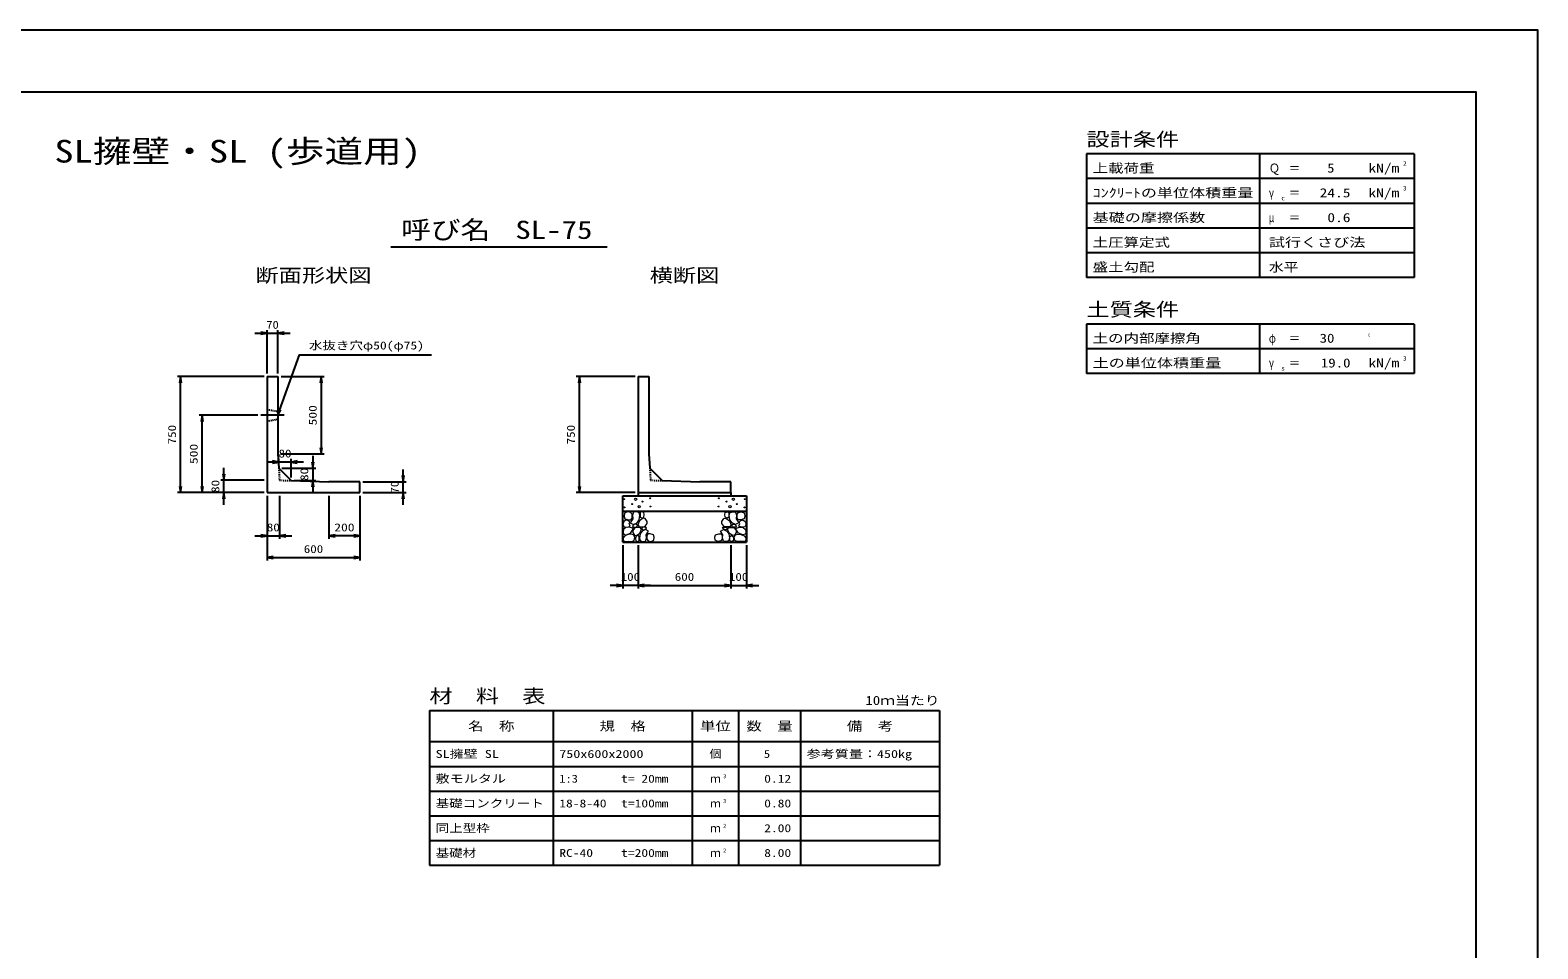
# Model space of a CAD drawing. Units: millimetres at full size. Extents: x 0 to 16820, y 0 to 11880.
# Drawn here: x 7067 to 16820, y 5940 to 11880 of the extents above; entities that cross this region are included whole.
import ezdxf
from ezdxf.enums import TextEntityAlignment as Align

# ---------------------------------------------------------------- set-up
doc = ezdxf.new("R2010")
doc.units = ezdxf.units.MM
doc.linetypes.add('CHAIN', pattern=[18.5, 12, -1.5, 3.5, -1.5])
doc.linetypes.add('DASHED_SPACED', pattern=[12, 6, -6])
for name, color, linetype, lineweight in [('D-BMK', 2, 'CHAIN', 25), ('D-DCR-HCHn', 4, 'Continuous', 9), ('D-MTR-FRAM', 7, 'Continuous', 25), ('D-MTR-LINE', 7, 'Continuous', 25), ('D-STR-DIM', 7, 'Continuous', 25), ('D-STR-STRn', 1, 'Continuous', 25), ('D-STR-TXT', 7, 'Continuous', 25), ('D-TTL', 2, 'Continuous', 25), ('D-TTL-FRAM', 2, 'Continuous', 25), ('D-TTL-LINE', 7, 'Continuous', 25), ('D-TTL-TXT', 7, 'Continuous', 25)]:
    doc.layers.add(name, color=color, linetype=linetype, lineweight=lineweight)
doc.layers.add('D-MTR', color=7, linetype='Continuous')
doc.layers.add('D-MTR-TXT', color=7, linetype='Continuous')
doc.styles.add('ＭＳ ゴシック', font='')
doc.styles.get('ＭＳ ゴシック').set_extended_font_data('MS Gothic')

# ---------------------------------------------------------------- blocks, each defined once
blk = doc.blocks.new('open_arrow')
at = {"color": 0, "linetype": 'Continuous', "lineweight": -2}
blk.add_lwpolyline([(7.5, 1.25), (0, 0), (7.5, -1.25)], dxfattribs=at)

msp = doc.modelspace()

# ---------------------------------------------------------------- linework, layer by layer
at = {"layer": 'D-BMK'}
msp.add_line((8710, 9390), (8560, 9390), dxfattribs=at)
at = {"layer": 'D-DCR-HCHn'}
for points in [[(10907.281, 8703.808), (10900.346, 8683.005), (10909.592, 8669.136), (10932.707, 8666.824), (10948.488, 8673.599), (10941.952, 8689.939), (10946.575, 8699.185), (10937.33, 8708.431), (10923.461, 8713.053)], [(10951.198, 8761.594), (10930.395, 8766.217), (10911.904, 8756.971), (10909.592, 8736.168), (10914.215, 8719.988), (10937.33, 8713.053), (10953.51, 8713.053), (10960.444, 8724.611), (10960.444, 8750.037)], [(10969.69, 8763.906), (10962.756, 8743.102), (10965.067, 8719.988), (10948.887, 8694.562), (10969.69, 8683.005), (10992.805, 8694.562), (11006.673, 8713.053), (11011.296, 8743.102), (11006.673, 8759.283), (10992.805, 8766.217)], [(10974.313, 8683.005), (10962.756, 8673.759), (10967.379, 8666.824), (10983.559, 8666.824), (10990.493, 8669.136), (10995.116, 8678.382), (10988.182, 8685.316)], [(11008.985, 8708.431), (10997.427, 8680.693), (11006.673, 8669.136), (11034.411, 8669.136), (11045.968, 8673.759), (11057.525, 8689.939), (11057.525, 8703.808), (11045.968, 8722.299), (11032.099, 8724.611)], [(11013.608, 8759.283), (11013.608, 8731.545), (11025.165, 8724.611), (11036.722, 8731.545), (11039.034, 8747.725), (11036.722, 8761.594), (11020.542, 8766.217)], [(11591.015, 8708.431), (11602.573, 8680.693), (11593.327, 8669.136), (11565.589, 8669.136), (11554.032, 8673.759), (11542.475, 8689.939), (11542.475, 8703.808), (11554.032, 8722.299), (11567.901, 8724.611)], [(11586.392, 8759.283), (11586.392, 8731.545), (11574.835, 8724.611), (11563.278, 8731.545), (11560.966, 8747.725), (11563.278, 8761.594), (11579.458, 8766.217)], [(11630.31, 8763.906), (11637.244, 8743.102), (11634.933, 8719.988), (11651.113, 8694.562), (11630.31, 8683.005), (11607.195, 8694.562), (11593.327, 8713.053), (11588.704, 8743.102), (11593.327, 8759.283), (11607.195, 8766.217)], [(11625.687, 8683.005), (11637.244, 8673.759), (11632.621, 8666.824), (11616.441, 8666.824), (11609.507, 8669.136), (11604.884, 8678.382), (11611.818, 8685.316)], [(11648.802, 8761.594), (11669.605, 8766.217), (11688.096, 8756.971), (11690.408, 8736.168), (11685.785, 8719.988), (11662.67, 8713.053), (11646.49, 8713.053), (11639.556, 8724.611), (11639.556, 8750.037)], [(11692.719, 8703.808), (11699.654, 8683.005), (11690.408, 8669.136), (11667.293, 8666.824), (11651.512, 8673.599), (11658.048, 8689.939), (11653.425, 8699.185), (11662.67, 8708.431), (11676.539, 8713.053)], [(10951.155, 8627.009), (10968.277, 8652.692), (10966.137, 8659.112), (10942.594, 8665.533), (10921.192, 8663.393), (10906.21, 8650.551), (10904.07, 8635.57), (10906.21, 8620.588), (10923.332, 8616.308)], [(10959.716, 8573.503), (10974.698, 8579.924), (10978.978, 8601.326), (10970.417, 8616.308), (10955.435, 8620.588), (10936.173, 8618.448), (10914.771, 8609.887), (10904.07, 8597.045), (10904.07, 8582.064), (10910.49, 8573.503), (10936.173, 8575.643)], [(11011.082, 8627.009), (11021.783, 8652.692), (11013.222, 8663.393), (10987.539, 8663.393), (10976.838, 8659.112), (10966.137, 8644.131), (10966.137, 8631.289), (10976.838, 8614.167), (10989.679, 8612.027)], [(11006.801, 8579.924), (11006.801, 8605.606), (10996.1, 8612.027), (10985.399, 8605.606), (10983.259, 8590.625), (10985.399, 8577.783), (11000.381, 8573.503)], [(11047.466, 8575.643), (11053.886, 8594.905), (11051.746, 8616.308), (11066.728, 8639.85), (11047.466, 8650.551), (11026.063, 8639.85), (11013.222, 8622.728), (11008.941, 8594.905), (11013.222, 8579.924), (11026.063, 8573.503)], [(11043.185, 8650.551), (11053.886, 8659.112), (11049.606, 8665.533), (11034.624, 8665.533), (11028.204, 8663.393), (11023.923, 8654.832), (11030.344, 8648.411)], [(11064.588, 8577.783), (11083.85, 8573.503), (11100.972, 8582.064), (11103.112, 8601.326), (11098.831, 8616.308), (11077.429, 8622.728), (11062.447, 8622.728), (11056.027, 8612.027), (11056.027, 8588.484)], [(11535.412, 8577.783), (11516.15, 8573.503), (11499.028, 8582.064), (11496.888, 8601.326), (11501.169, 8616.308), (11522.571, 8622.728), (11537.553, 8622.728), (11543.973, 8612.027), (11543.973, 8588.484)], [(11552.534, 8575.643), (11546.114, 8594.905), (11548.254, 8616.308), (11533.272, 8639.85), (11552.534, 8650.551), (11573.937, 8639.85), (11586.778, 8622.728), (11591.059, 8594.905), (11586.778, 8579.924), (11573.937, 8573.503)], [(11556.815, 8650.551), (11546.114, 8659.112), (11550.394, 8665.533), (11565.376, 8665.533), (11571.796, 8663.393), (11576.077, 8654.832), (11569.656, 8648.411)], [(11588.918, 8627.009), (11578.217, 8652.692), (11586.778, 8663.393), (11612.461, 8663.393), (11623.162, 8659.112), (11633.863, 8644.131), (11633.863, 8631.289), (11623.162, 8614.167), (11610.321, 8612.027)], [(11593.199, 8579.924), (11593.199, 8605.606), (11603.9, 8612.027), (11614.601, 8605.606), (11616.741, 8590.625), (11614.601, 8577.783), (11599.619, 8573.503)], [(11640.284, 8573.503), (11625.302, 8579.924), (11621.022, 8601.326), (11629.583, 8616.308), (11644.565, 8620.588), (11663.827, 8618.448), (11685.229, 8609.887), (11695.93, 8597.045), (11695.93, 8582.064), (11689.51, 8573.503), (11663.827, 8575.643)], [(11648.845, 8627.009), (11631.723, 8652.692), (11633.863, 8659.112), (11657.406, 8665.533), (11678.808, 8663.393), (11693.79, 8650.551), (11695.93, 8635.57), (11693.79, 8620.588), (11676.668, 8616.308)]]:
    msp.add_lwpolyline(points, close=True, dxfattribs=at)
for centre, radius in [((10910.727, 8847.43), 3), ((10911.869, 8793.919), 3), ((10962.292, 8815.761), 3), ((10983.336, 8847.43), 7.5), ((11006.664, 8799.97), 7.5), ((11027.708, 8831.639), 3), ((11078.131, 8853.481), 3), ((11079.273, 8799.97), 3), ((11520.727, 8799.97), 3), ((11521.869, 8853.481), 3), ((11572.292, 8831.639), 3), ((11593.336, 8799.97), 7.5), ((11616.664, 8847.43), 7.5), ((11637.708, 8815.761), 3), ((11688.131, 8793.919), 3), ((11689.273, 8847.43), 3)]:
    msp.add_circle(centre, radius, dxfattribs=at)
at = {"layer": 'D-MTR-FRAM'}
for p, q in [((9650, 7480), (12950, 7480)), ((9650, 7480), (9650, 6480)), ((12950, 7480), (12950, 6480)), ((9650, 6480), (12950, 6480))]:
    msp.add_line(p, q, dxfattribs=at)
at = {"layer": 'D-MTR-LINE'}
for p, q in [((10450, 7480), (10450, 6480)), ((11350, 7480), (11350, 6480)), ((11650, 7480), (11650, 6480)), ((12050, 7480), (12050, 6480)), ((9650, 7280), (12950, 7280)), ((9650, 7120), (12950, 7120)), ((9650, 6960), (12950, 6960)), ((9650, 6800), (12950, 6800)), ((9650, 6640), (12950, 6640))]:
    msp.add_line(p, q, dxfattribs=at)
at = {"layer": 'D-STR-DIM'}
for p, q in [((8520, 9920), (8750, 9920)), ((8600, 9660), (8600, 9940)), ((8670, 9660), (8670, 9940)), ((8580, 9640), (8020, 9640)), ((8040, 8890), (8040, 9640)), ((8690, 9640), (8970, 9640)), ((8950, 9640), (8950, 9140)), ((10980, 9640), (10600, 9640)), ((10620, 8890), (10620, 9640)), ((8540, 9390), (8160, 9390)), ((8180, 8890), (8180, 9390)), ((8835.433, 9087.643), (8595.433, 9087.643)), ((8675.433, 9067.643), (8675.433, 9107.643)), ((8690, 9140), (8970, 9140)), ((8755.433, 8987.643), (8755.433, 9107.643)), ((8895.433, 9127.643), (8895.433, 8887.643)), ((8320, 8810), (8320, 9050)), ((8695.433, 9047.643), (8915.433, 9047.643)), ((9480, 8810), (9480, 9040)), ((8580, 8890), (8020, 8890)), ((8580, 8890), (8160, 8890)), ((8580, 8970), (8300, 8970)), ((8580, 8890), (8300, 8890)), ((8775.433, 8967.643), (8915.433, 8967.643)), ((9220, 8960), (9500, 8960)), ((9220, 8890), (9500, 8890)), ((10980, 8890), (10600, 8890)), ((8600, 8870), (8600, 8590)), ((8600, 8870), (8600, 8450)), ((8680, 8870), (8680, 8590)), ((9000, 8870), (9000, 8590)), ((9200, 8870), (9200, 8450)), ((9200, 8870), (9200, 8590)), ((8520, 8610), (8760, 8610)), ((9200, 8610), (9000, 8610)), ((10900, 8550), (10900, 8270)), ((11000, 8550), (11000, 8270)), ((11000, 8550), (11000, 8270)), ((11599.619, 8550), (11599.619, 8270)), ((11599.619, 8550), (11599.619, 8270)), ((11700, 8550), (11700, 8270)), ((8600, 8470), (9200, 8470)), ((11080, 8290), (10820, 8290)), ((11000, 8290), (11599.619, 8290)), ((11519.619, 8290), (11780, 8290))]:
    msp.add_line(p, q, dxfattribs=at)
at = {"layer": 'D-STR-STRn'}
for p, q in [((8600, 9640), (8600, 8890)), ((8600, 9640), (8670, 9640)), ((8670, 9640), (8670, 9140)), ((11000, 9640), (11000, 8890)), ((11000, 9640), (11070, 9640)), ((11070, 9640), (11070, 9140)), ((8670, 9140), (8675.433, 9047.643)), ((11070, 9140), (11075.433, 9047.643)), ((8755.433, 8967.643), (8675.433, 9047.643)), ((11155.433, 8967.643), (11075.433, 9047.643)), ((8600, 8890), (9200, 8890)), ((8755.433, 8967.643), (9000, 8960)), ((9200, 8960), (9000, 8960)), ((9200, 8890), (9200, 8960)), ((11000, 8890), (11600, 8890)), ((11000, 8890), (11000, 8870)), ((11155.433, 8967.643), (11400, 8960)), ((11600, 8960), (11400, 8960)), ((11600, 8890), (11600, 8960)), ((11600, 8890), (11600, 8870)), ((10900, 8570), (10900, 8870)), ((10900, 8870), (11700, 8870)), ((11700, 8870), (11700, 8570)), ((10900, 8770), (11700, 8770)), ((10900, 8570), (11700, 8570))]:
    msp.add_line(p, q, dxfattribs=at)
at = {"layer": 'D-STR-STRn', "linetype": 'DASHED_SPACED'}
for p, q in [((8600, 9427.5), (8670, 9415)), ((8600, 9352.5), (8670, 9365))]:
    msp.add_line(p, q, dxfattribs=at)
at = {"layer": 'D-STR-STRn', "color": 2, "linetype": 'DASHED_SPACED'}
for p, q in [((8675.433, 9047.643), (8680, 8970)), ((11075.433, 9047.643), (11080, 8970)), ((8680, 8970), (8755.433, 8967.643)), ((11080, 8970), (11155.433, 8967.643))]:
    msp.add_line(p, q, dxfattribs=at)
at = {"layer": 'D-STR-TXT'}
msp.add_lwpolyline([(8670, 9390), (8810, 9780), (8850, 9780), (9663.096, 9780)], dxfattribs=at)
at = {"layer": 'D-TTL'}
for points in [[(0, 0), (16820, 0), (16820, 11880), (0, 11880)], [(400, 400), (16420, 400), (16420, 11480), (400, 11480)]]:
    msp.add_lwpolyline(points, close=True, dxfattribs=at)
at = {"layer": 'D-TTL-FRAM'}
for p, q in [((16020, 11080), (13900, 11080)), ((13900, 11080), (13900, 10280)), ((16020, 11080), (16020, 10280)), ((16020, 10280), (13900, 10280)), ((16020, 9980), (13900, 9980)), ((13900, 9980), (13900, 9660)), ((16020, 9980), (16020, 9660)), ((16020, 9660), (13900, 9660))]:
    msp.add_line(p, q, dxfattribs=at)
at = {"layer": 'D-TTL-LINE'}
for p, q in [((15020, 11080), (15020, 10280)), ((16020, 10920), (13900, 10920)), ((16020, 10760), (13900, 10760)), ((16020, 10600), (13900, 10600)), ((16020, 10440), (13900, 10440)), ((15020, 9980), (15020, 9660)), ((16020, 9820), (13900, 9820))]:
    msp.add_line(p, q, dxfattribs=at)
at = {"layer": 'D-TTL-TXT'}
msp.add_line((9400, 10480), (10800, 10480), dxfattribs=at)

# ---------------------------------------------------------------- block references
at = {"layer": 'D-STR-DIM', "xscale": 5.33, "yscale": 5.33}
for p, rotation in [((8600, 9920), 180), ((8040, 9640), 270), ((8950, 9640), 270), ((10620, 9640), 270), ((8180, 9390), 270), ((8950, 9140), 90), ((8675.433, 9087.643), 180), ((8895.433, 9047.643), 90), ((8320, 8970), 90), ((9480, 8960), 90), ((8040, 8890), 90), ((8180, 8890), 90), ((8320, 8890), 270), ((8895.433, 8967.643), 270), ((9480, 8890), 270), ((10620, 8890), 90), ((8600, 8610), 180), ((9200, 8610), 180), ((9200, 8470), 180), ((10900, 8290), 180), ((11599.619, 8290), 180), ((11599.619, 8290), 180)]:
    msp.add_blockref('open_arrow', p, dxfattribs=dict(at, rotation=rotation))
for p in [(8670, 9920), (8755.433, 9087.643), (8680, 8610), (9000, 8610), (8600, 8470), (11000, 8290), (11000, 8290), (11700, 8290)]:
    msp.add_blockref('open_arrow', p, dxfattribs=at)
at = {"layer": 'D-STR-TXT', "xscale": 5.33, "yscale": 5.33, "rotation": 70.3}
msp.add_blockref('open_arrow', (8670, 9390), dxfattribs=at)

# ---------------------------------------------------------------- texts
at = {"layer": 'D-MTR', "style": 'ＭＳ ゴシック', "width": 1.25}
msp.add_text('材\u3000料\u3000表', height=87.98, dxfattribs=at).set_placement((9650, 7504), align=Align.BOTTOM_LEFT)
at = {"layer": 'D-MTR', "style": 'ＭＳ ゴシック', "width": 1.2}
msp.add_text('10ｍ当たり', height=58.65, dxfattribs=at).set_placement((12950, 7499.333), align=Align.BOTTOM_RIGHT)
at = {"layer": 'D-MTR-TXT', "style": 'ＭＳ ゴシック'}
for s, height, width, p in [('名\u3000称', 58.65, 1.25, (10050, 7380)), ('規\u3000格', 58.65, 1.25, (10900, 7380)), ('単位', 58.65, 1.25, (11500, 7380)), ('数\u3000量', 58.65, 1.25, (11850, 7380)), ('備\u3000考', 58.65, 1.25, (12500, 7380)), ('個', 51.32, 1.1, (11500, 7200))]:
    msp.add_text(s, height=height, dxfattribs=dict(at, width=width)).set_placement(p, align=Align.MIDDLE_CENTER)
for s, width, p in [('SL擁壁 SL', 1.3, (9690, 7200)), ('750x600x2000', 1.3, (10490, 7200)), ('参考質量：450kg', 1.3, (12090, 7200)), ('敷モルタル', 1.3, (9690, 7040)), ('1:3', 1.15, (10490, 7040)), ('t= 20mm', 1.25, (10890, 7040)), ('基礎コンクリート', 1.25, (9690, 6880)), ('18-8-40', 1.25, (10490, 6880)), ('t=100mm', 1.25, (10890, 6880)), ('同上型枠', 1.25, (9690, 6720)), ('基礎材', 1.25, (9690, 6560)), ('RC-40', 1.25, (10490, 6560)), ('t=200mm', 1.25, (10890, 6560))]:
    msp.add_text(s, height=51.32, dxfattribs=dict(at, width=width)).set_placement(p, align=Align.MIDDLE_LEFT)
for s, width, p in [('5', 1.15, (11853.553, 7200)), ('0.12', 1.25, (11990, 7040)), ('0.80', 1.25, (11990, 6880)), ('2.00', 1.25, (11990, 6720)), ('8.00', 1.25, (11990, 6560))]:
    msp.add_text(s, height=51.32, dxfattribs=dict(at, width=width)).set_placement(p, align=Align.MIDDLE_RIGHT)
for p in [(11500, 7040), (11500, 6880), (11500, 6720), (11500, 6560)]:
    msp.add_text('ｍ', height=51.32, dxfattribs=at).set_placement(p, align=Align.MIDDLE_CENTER)
at = {"layer": 'D-MTR-TXT', "style": 'ＭＳ ゴシック', "width": 1.15}
for s, p in [('3', (11550, 7035.333)), ('3', (11550, 6875.333)), ('2', (11550, 6715.333)), ('2', (11550, 6555.333))]:
    msp.add_text(s, height=25.66, dxfattribs=at).set_placement(p, align=Align.BOTTOM_LEFT)
at = {"layer": 'D-STR-DIM', "style": 'ＭＳ ゴシック'}
for s, width, p in [('70', 1.15, (8635, 9975)), ('80', 1.2, (8715.433, 9142.643)), ('80', 1.2, (8640, 8665)), ('200', 1.25, (9100, 8665)), ('600', 1.2, (8900, 8525)), ('100', 1.2, (10950, 8345)), ('600', 1.2, (11299.81, 8345)), ('100', 1.2, (11649.81, 8345))]:
    msp.add_text(s, height=51.32, dxfattribs=dict(at, width=width)).set_placement(p, align=Align.MIDDLE_CENTER)
for s, width, p in [('500', 1.25, (8895, 9390)), ('750', 1.2, (7985, 9265)), ('750', 1.2, (10565, 9265)), ('500', 1.25, (8125, 9140)), ('80', 1.2, (8840.433, 9007.643)), ('80', 1.2, (8265, 8930)), ('70', 1.15, (9425, 8925))]:
    msp.add_text(s, height=51.32, rotation=90, dxfattribs=dict(at, width=width)).set_placement(p, align=Align.MIDDLE_CENTER)
at = {"layer": 'D-STR-TXT', "style": 'ＭＳ ゴシック', "width": 1.25}
msp.add_text('水抜き穴φ50(φ75)', height=51.32, dxfattribs=at).set_placement((8870, 9800), align=Align.BOTTOM_LEFT)
at = {"layer": 'D-TTL-TXT', "style": 'ＭＳ ゴシック'}
for s, height, width, p in [('設計条件', 87.98, 1.25, (13900, 11104)), ('上載荷重', 58.65, 1.25, (13940, 10941.333)), ('kN/m', 58.65, 1.25, (15724, 10941.333)), ('2', 29.33, 1.15, (15948, 10994.667)), ('Ｑ', 58.65, 0.9, (15080, 10941.333)), ('＝', 58.65, 0.95, (15208, 10941.333)), ('ｺﾝｸﾘｰﾄの単位体積重量', 58.65, 1.3, (13940, 10781.333)), ('γ', 58.65, 0.75, (15080, 10781.333)), ('＝', 58.65, 0.95, (15208, 10781.333)), ('kN/m', 58.65, 1.25, (15724, 10781.333)), ('3', 29.33, 1.15, (15948, 10834.667)), ('c', 29.33, 1.2, (15160, 10770.667)), ('基礎の摩擦係数', 58.65, 1.3, (13940, 10621.333)), ('μ', 58.65, 0.7, (15080, 10621.333)), ('＝', 58.65, 0.95, (15208, 10621.333)), ('土圧算定式', 58.65, 1.25, (13940, 10461.333)), ('試行くさび法', 58.65, 1.3, (15080, 10461.333)), ('盛土勾配', 58.65, 1.25, (13940, 10301.333)), ('水平', 58.65, 1.2, (15080, 10301.333)), ('土質条件', 87.98, 1.25, (13900, 10004)), ('土の内部摩擦角', 58.65, 1.25, (13940, 9841.333)), ('φ', 58.65, 0.75, (15080, 9841.333)), ('＝', 58.65, 0.95, (15208, 9841.333)), ('°', 58.65, 0.3, (15724, 9841.333)), ('土の単位体積重量', 58.65, 1.3, (13940, 9681.333)), ('kN/m', 58.65, 1.25, (15724, 9681.333)), ('3', 29.33, 1.15, (15948, 9734.667)), ('γ', 58.65, 0.75, (15080, 9681.333)), ('s', 29.33, 1.15, (15160, 9670.667)), ('＝', 58.65, 0.95, (15208, 9681.333))]:
    msp.add_text(s, height=height, dxfattribs=dict(at, width=width)).set_placement(p, align=Align.BOTTOM_LEFT)
for s, height, width, p in [('SL擁壁・SL (歩道用)', 146.6, 1.25, (8410, 10980)), ('呼び名', 117.3, 1.2, (9755, 10495)), ('SL-75', 117.3, 1.25, (10455, 10495)), ('断面形状図', 87.98, 1.25, (8900, 10224)), ('横断図', 87.98, 1.25, (11300, 10224))]:
    msp.add_text(s, height=height, dxfattribs=dict(at, width=width)).set_placement(p, align=Align.BOTTOM_CENTER)
for s, width, p in [('5', 1.15, (15504, 10941.333)), ('24.5', 1.25, (15608, 10781.333)), ('0.6', 1.25, (15608, 10621.333)), ('30', 1.2, (15504, 9841.333)), ('19.0', 1.2, (15608, 9681.333))]:
    msp.add_text(s, height=58.65, dxfattribs=dict(at, width=width)).set_placement(p, align=Align.BOTTOM_RIGHT)

doc.saveas('drawing.dxf')
